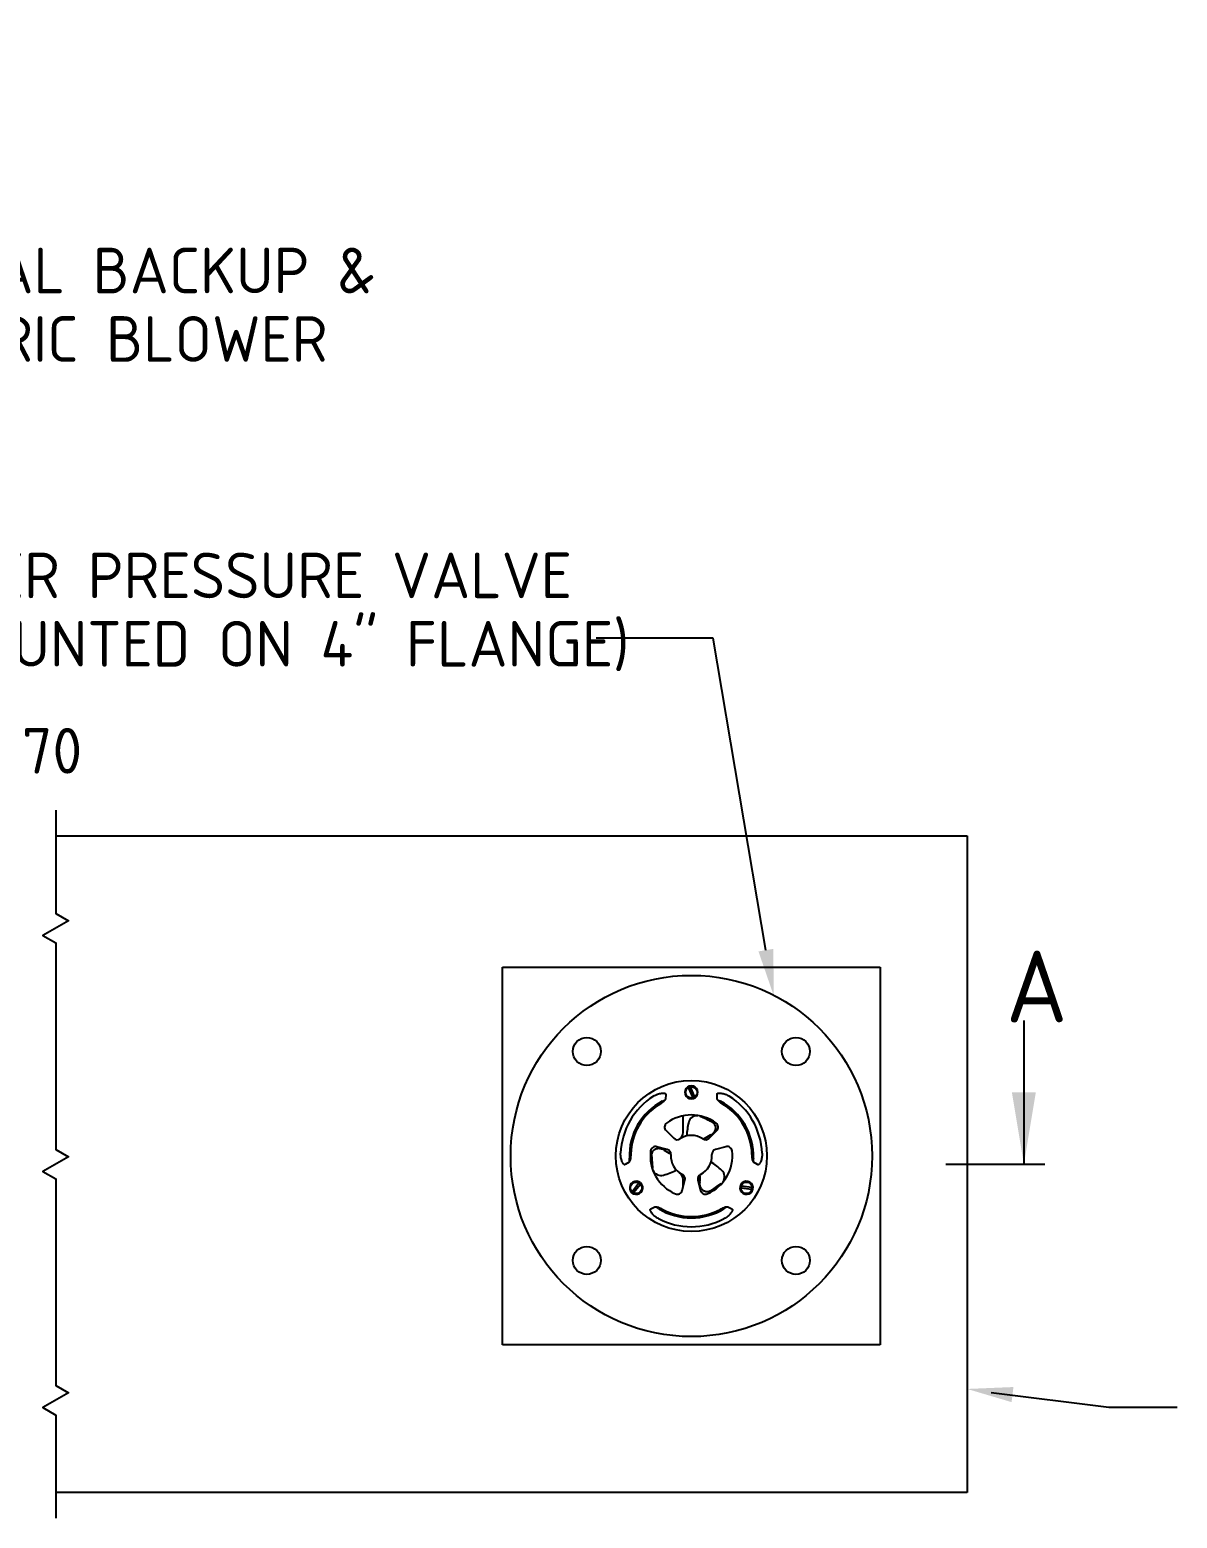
# Model space of a CAD drawing. Header units: millimetres. Extents: x 0 to 4637, y 0 to 3023.
# Drawn here: x 2006 to 2708, y 1608 to 2519 of the extents above; entities that cross this region are included whole.
import ezdxf
from ezdxf import colors
from ezdxf.entities.mleader import LeaderData, LeaderLine
from ezdxf.enums import TextEntityAlignment as Align
from ezdxf.lldxf.tags import DXFTag
from ezdxf.math import Vec2, Vec3

# ---------------------------------------------------------------- set-up
doc = ezdxf.new("R2010")
doc.units = ezdxf.units.MM
for name, color, linetype in [('Default', 7, 'Continuous'), ('INDICATOR_FAN', 7, 'Continuous'), ('M4_5_SCREW', 7, 'Continuous'), ('OP_VALVE_MOUNTIN', 7, 'Continuous'), ('OPV_FAN_COVER', 7, 'Continuous'), ('WALL_-1', 7, 'Continuous')]:
    doc.layers.add(name, color=color, linetype=linetype)
doc.styles.add('SEACAD_Solid_Edge_ISO', font='seiso.ttf')
doc.styles.get("Standard").update_dxf_attribs({"font": 'calibri.ttf'})
tags = doc.linetypes.add('CENTER2', pattern=[28.575, 19.05, -3.175, 3.175, -3.175]).pattern_tags.tags
tags[10:11] = [DXFTag(74, 4), DXFTag(75, 0), DXFTag(340, '0'), DXFTag(46, 0.0), DXFTag(50, 0.0), DXFTag(44, 0.0), DXFTag(45, 0.0)]
tags[8:9] = [DXFTag(74, 4), DXFTag(75, 0), DXFTag(340, '0'), DXFTag(46, 0.0), DXFTag(50, 0.0), DXFTag(44, 0.0), DXFTag(45, 0.0)]
tags[6:7] = [DXFTag(74, 4), DXFTag(75, 0), DXFTag(340, '0'), DXFTag(46, 0.0), DXFTag(50, 0.0), DXFTag(44, 0.0), DXFTag(45, 0.0)]
tags[4:5] = [DXFTag(74, 4), DXFTag(75, 0), DXFTag(340, '0'), DXFTag(46, 0.0), DXFTag(50, 0.0), DXFTag(44, 0.0), DXFTag(45, 0.0)]

# ---------------------------------------------------------------- blocks, each defined once
blk = doc.blocks.new('SE15')
at = {"color": 7, "linetype": 'Continuous', "style": 'SEACAD_Solid_Edge_ISO'}
blk.add_text('A', height=7, dxfattribs=at).set_placement((281.92, 236.37), align=Align.TOP_LEFT)
blk = doc.blocks.new('SEANNOT_GROUP20')
at = {"linetype": 'Continuous'}
blk.add_hatch(color=7, dxfattribs=at).paths.add_polyline_path([(570.91, 205.54), (572.08, 198.54), (573.24, 205.54)])
at = {"color": 7, "linetype": 'Continuous'}
blk.add_lwpolyline([(572.08, 212.54), (572.08, 198.54)], dxfattribs=at)

msp = doc.modelspace()

# ---------------------------------------------------------------- linework, layer by layer
at = {"color": 7, "linetype": 'CENTER2'}
msp.add_lwpolyline([(2021.8754, 2041.1), (2021.8754, 1977.9589), (2029.7235, 1973.4278), (2014.0272, 1964.3655), (2021.8754, 1959.8343), (2021.8754, 1833.5522), (2029.7235, 1829.0211), (2014.0272, 1819.9588), (2021.8754, 1815.4276), (2021.8754, 1689.1455), (2029.7235, 1684.6144), (2014.0272, 1675.5521), (2021.8754, 1671.0209), (2021.8754, 1607.8799)], dxfattribs=at)
at = {"layer": 'Default', "color": 7, "linetype": 'ByBlock', "lineweight": -2}
for p, q in [((2424.0196, 2146.3999), (2352.3177, 2146.3999)), ((2456.2375, 1955.4425), (2424.0196, 2146.3999)), ((2594.0234, 1684.8259), (2665.8899, 1675.9112)), ((2665.8899, 1675.9112), (2707.7522, 1675.9112))]:
    msp.add_line(p, q, dxfattribs=at)
at = {"layer": 'Default', "color": 7, "linetype": 'CENTER2'}
msp.add_line((2566.3275, 1824.4899), (2626.8003, 1824.4899), dxfattribs=at)
at = {"layer": 'Default', "color": 7, "linetype": 'CENTER2', "const_width": 0.00314}
msp.add_lwpolyline([(1259.3269, 1824.4899), (2566.3275, 1824.4899)], dxfattribs=at)
at = {"layer": 'Default', "color": 7, "linetype": 'Continuous'}
for points in [[(2460.824, 1956.2163), (2460.8805, 1927.9233), (2451.651, 1954.6687)], [(2606.442, 1678.9126), (2579.3187, 1686.9641), (2607.5871, 1688.1446)]]:
    msp.add_solid(points, dxfattribs=at)
at = {"layer": 'INDICATOR_FAN', "color": 7, "linetype": 'Continuous'}
for centre, radius, start, end in [((2460.9658, 1837.9719), 53.3843, 166.8605196, 175.9817373), ((2413.9993, 1849.0234), 5.1359, 82.7797786, 167.8160044), ((2397.008, 1828.3049), 34.5457, 37.0518095, 37.3148504), ((2432.3148, 1819.6425), 24.7066, 114.3305275, 125.3732994), ((2418.4711, 1818.3289), 34.5457, 157.0518095, 157.3148504), ((2408.3196, 1853.2366), 24.7066, 234.3305275, 245.6939559), ((2392.7721, 1781.6819), 53.3843, 46.8605196, 56.1638529), ((2392.0327, 1822.6845), 5.1359, 202.7797786, 287.8160044), ((2378.1216, 1868.8817), 53.3813, 286.8600886, 296.1050759), ((2391.2238, 1815.6592), 24.7066, 354.3305275, 5.5421588), ((2425.8262, 1816.8303), 5.1359, 322.7797786, 47.8160044), ((2416.379, 1841.9045), 34.5457, 277.0518095, 277.3148504)]:
    msp.add_arc(centre, radius, start, end, dxfattribs=at)
for centre, major_axis, ratio, start_param, end_param in [((2415.8548, 1853.3842), (-0.1703, -0.364), 0.34561256, 2.99635968, 3.14022488), ((2422.6795, 1850.1867), (-0.1707, -0.3638), 0.34476919, 2.91912793, 3.14155603), ((2421.9995, 1842.4842), (-0.1726, 0.3629), 0.09952379, 2.6590968, 4.23039242), ((2393.6958, 1832.8825), (-0.228, -0.3309), 0.09952379, 2.6590968, 4.23039242), ((2386.6852, 1829.6201), (0.4004, 0.0341), 0.34476919, 2.91912793, 3.14155604), ((2387.3284, 1822.111), (0.4003, 0.0345), 0.34561256, 2.99635968, 3.14022488), ((2416.1629, 1813.1716), (0.4006, -0.032), 0.09952379, 2.6590968, 4.23039242), ((2428.675, 1813.043), (-0.2301, 0.3295), 0.34561256, 2.99635968, 3.14022488), ((2422.4936, 1808.7314), (-0.2297, 0.3297), 0.34476919, 2.91912793, 3.14155608)]:
    msp.add_ellipse(centre, major_axis=major_axis, ratio=ratio, start_param=start_param, end_param=end_param, dxfattribs=at)
for points in [[(2422.8501, 1850.5504), (2422.4299, 1850.7482), (2420.1548, 1851.814), (2416.025, 1853.7477)], [(2423.4425, 1850.2116), (2423.2632, 1850.3294), (2423.0735, 1850.4352), (2422.8736, 1850.5286)], [(2386.2821, 1830.2684), (2386.2697, 1830.0542), (2386.273, 1829.8371), (2386.2921, 1829.6173)], [(2386.2849, 1829.586), (2386.3237, 1829.1232), (2386.5383, 1826.6201), (2386.9285, 1822.0767)], [(2422.7232, 1808.4018), (2423.1046, 1808.6669), (2425.1651, 1810.1042), (2428.9046, 1812.7139)]]:
    msp.add_open_spline(points, degree=3, dxfattribs=at)
for points, knots in [([(2422.9392, 1850.4486), (2423.1408, 1850.354), (2423.3324, 1850.2462), (2423.696, 1850.0053), (2423.8689, 1849.8711), (2424.3463, 1849.439), (2424.6113, 1849.1129), (2425.031, 1848.3841), (2425.1761, 1847.9981), (2425.2995, 1847.3877), (2425.3245, 1847.178), (2425.3415, 1846.7598), (2425.334, 1846.5498), (2425.2873, 1846.1274), (2425.2478, 1845.9138), (2425.1374, 1845.4902), (2425.0672, 1845.2822), (2424.8978, 1844.8734), (2424.7986, 1844.6726), (2424.5704, 1844.2784), (2424.442, 1844.0862), (2424.1631, 1843.7207), (2424.0119, 1843.546), (2423.6862, 1843.2123), (2423.5101, 1843.0522), (2422.9598, 1842.6085), (2422.5631, 1842.3582), (2422.1356, 1842.1547)], [0, 0, 0, 0, 0.0625, 0.0625, 0.125, 0.125, 0.25, 0.25, 0.375, 0.375, 0.4375, 0.4375, 0.5, 0.5, 0.5625, 0.5625, 0.625, 0.625, 0.6875, 0.6875, 0.75, 0.75, 0.8125, 0.8125, 0.875, 0.875, 1, 1, 1, 1]), ([(2424.4845, 1849.2441), (2424.457, 1849.2803), (2424.4288, 1849.3161), (2424.2668, 1849.5147), (2424.1179, 1849.6708), (2423.9567, 1849.8156), (2423.9552, 1849.8169), (2423.9537, 1849.8183)], [0.7989489757, 0.7989489757, 0.7989489757, 0.7989489757, 0.8125, 0.8125, 0.875, 0.875, 0.875591918, 0.875591918, 0.875591918, 0.875591918]), ([(2386.3285, 1829.7141), (2386.3097, 1829.936), (2386.3072, 1830.1558), (2386.334, 1830.5911), (2386.3638, 1830.808), (2386.4993, 1831.4374), (2386.6492, 1831.83), (2387.0705, 1832.5579), (2387.3323, 1832.8765), (2387.7992, 1833.2886), (2387.9683, 1833.4151), (2388.3219, 1833.639), (2388.5076, 1833.7375), (2388.8967, 1833.9082), (2389.1015, 1833.9808), (2389.5235, 1834.097), (2389.7388, 1834.1402), (2390.1775, 1834.1979), (2390.401, 1834.2123), (2390.8565, 1834.2119), (2391.0872, 1834.1967), (2391.5431, 1834.138), (2391.77, 1834.0944), (2392.2218, 1833.9792), (2392.4485, 1833.9067), (2393.1079, 1833.652), (2393.5231, 1833.4336), (2393.913, 1833.1651)], [0, 0, 0, 0, 0.0625, 0.0625, 0.125, 0.125, 0.25, 0.25, 0.375, 0.375, 0.4375, 0.4375, 0.5, 0.5, 0.5625, 0.5625, 0.625, 0.625, 0.6875, 0.6875, 0.75, 0.75, 0.8125, 0.8125, 0.875, 0.875, 1, 1, 1, 1]), ([(2386.599, 1831.6546), (2386.5814, 1831.6127), (2386.5645, 1831.5704), (2386.4735, 1831.3308), (2386.4128, 1831.1238), (2386.368, 1830.9118), (2386.3676, 1830.9098), (2386.3671, 1830.9078)], [0.7989489757, 0.7989489757, 0.7989489757, 0.7989489757, 0.8125, 0.8125, 0.875, 0.875, 0.875591918, 0.875591918, 0.875591918, 0.875591918]), ([(2422.5905, 1808.3756), (2422.4077, 1808.2483), (2422.2186, 1808.1362), (2421.8282, 1807.9418), (2421.6255, 1807.8592), (2421.0126, 1807.6618), (2420.5977, 1807.5954), (2419.7567, 1807.5963), (2419.3498, 1807.6636), (2418.7595, 1807.862), (2418.5654, 1807.9451), (2418.1947, 1808.1395), (2418.0166, 1808.251), (2417.6741, 1808.5026), (2417.5089, 1808.6436), (2417.1973, 1808.9511), (2417.0522, 1809.1159), (2416.7829, 1809.467), (2416.6586, 1809.6533), (2416.4313, 1810.048), (2416.3291, 1810.2554), (2416.152, 1810.6796), (2416.0763, 1810.8979), (2415.9502, 1811.3468), (2415.8996, 1811.5793), (2415.7904, 1812.2778), (2415.7721, 1812.7465), (2415.8096, 1813.2184)], [0, 0, 0, 0, 0.0625, 0.0625, 0.125, 0.125, 0.25, 0.25, 0.375, 0.375, 0.4375, 0.4375, 0.5, 0.5, 0.5625, 0.5625, 0.625, 0.625, 0.6875, 0.6875, 0.75, 0.75, 0.8125, 0.8125, 0.875, 0.875, 1, 1, 1, 1]), ([(2420.7747, 1807.6395), (2420.8198, 1807.6453), (2420.8649, 1807.6518), (2421.1179, 1807.6928), (2421.3275, 1807.7437), (2421.9397, 1807.9434), (2422.3275, 1808.1371), (2422.6925, 1808.3924)], [0.798948976, 0.798948976, 0.798948976, 0.798948976, 0.8125, 0.8125, 0.875, 0.875, 1, 1, 1, 1])]:
    msp.add_open_spline(points, degree=3, knots=knots, dxfattribs=at)
at = {"layer": 'M4_5_SCREW', "color": 7, "linetype": 'Continuous'}
for p, q in [((2408.8207, 1871.2107), (2408.7893, 1871.2864)), ((2408.8986, 1871.0224), (2408.8207, 1871.2107)), ((2408.8986, 1871.0224), (2411.2263, 1865.3963)), ((2409.9346, 1871.6715), (2409.9032, 1871.7473)), ((2410.0125, 1871.4832), (2409.9346, 1871.6715)), ((2410.0125, 1871.4832), (2412.3402, 1865.8572)), ((2411.2263, 1865.3963), (2411.3042, 1865.208)), ((2411.3042, 1865.208), (2411.3356, 1865.1323)), ((2412.3402, 1865.8572), (2412.4181, 1865.6689)), ((2412.4181, 1865.6689), (2412.4495, 1865.5931)), ((2374.5754, 1808.0019), (2378.2838, 1812.8308)), ((2378.2838, 1812.8308), (2378.4079, 1812.9924)), ((2378.4079, 1812.9924), (2378.4578, 1813.0574)), ((2379.2399, 1812.0966), (2379.364, 1812.2582)), ((2379.364, 1812.2582), (2379.4139, 1812.3232)), ((2374.4512, 1807.8403), (2374.4013, 1807.7753)), ((2374.5754, 1808.0019), (2374.4512, 1807.8403)), ((2375.4073, 1807.1061), (2375.3574, 1807.041)), ((2375.5314, 1807.2677), (2375.4073, 1807.1061)), ((2375.5314, 1807.2677), (2379.2399, 1812.0966)), ((2441.0322, 1809.8769), (2440.9509, 1809.8877)), ((2441.2342, 1809.8503), (2441.0322, 1809.8769)), ((2441.19, 1811.0721), (2441.1087, 1811.0828)), ((2441.392, 1811.0454), (2441.19, 1811.0721)), ((2447.2704, 1809.0531), (2441.2342, 1809.8503)), ((2447.4282, 1810.2482), (2441.392, 1811.0454)), ((2447.2704, 1809.0531), (2447.4724, 1809.0264)), ((2447.4282, 1810.2482), (2447.6302, 1810.2215)), ((2447.4724, 1809.0264), (2447.5537, 1809.0157)), ((2447.6302, 1810.2215), (2447.7115, 1810.2108))]:
    msp.add_line(p, q, dxfattribs=at)
for centre in [(2410.6194, 1868.4398), (2376.9076, 1810.0492), (2444.3312, 1810.0492)]:
    msp.add_circle(centre, 3.516, dxfattribs=at)
for centre, start, end in [((2410.6194, 1868.4398), 102.2173561, 122.7363566), ((2410.6194, 1868.4398), 282.2173561, 302.7363566), ((2376.9076, 1810.0492), 42.2173561, 62.7363566), ((2376.9076, 1810.0492), 222.2173561, 242.7363566), ((2444.3312, 1810.0492), 162.2173561, 182.7363566), ((2444.3312, 1810.0492), 342.2173561, 2.7363566)]:
    msp.add_arc(centre, 3.3842, start, end, dxfattribs=at)
at = {"layer": 'OP_VALVE_MOUNTIN', "color": 7, "linetype": 'Continuous'}
for p, q in [((2405.5966, 1843.9398), (2405.5966, 1854.1196)), ((2405.5966, 1810.7673), (2405.5966, 1815.0857)), ((2415.6422, 1815.0857), (2415.6422, 1810.7673))]:
    msp.add_line(p, q, dxfattribs=at)
for centre, radius in [((2410.6194, 1829.5128), 110.5025), ((2346.6887, 1893.4427), 8.5388), ((2474.5501, 1893.4427), 8.5388), ((2346.6887, 1765.5812), 8.5388), ((2474.5501, 1765.5812), 8.5388)]:
    msp.add_circle(centre, radius, dxfattribs=at)
for centre, start, end in [((2400.5737, 1843.9398), 304.8499046, 0), ((2400.5737, 1815.0857), 0, 55.1500954), ((2420.6651, 1815.0857), 165.4856609, 180)]:
    msp.add_arc(centre, 5.0228, start, end, dxfattribs=at)
at = {"layer": 'OPV_FAN_COVER', "color": 7, "linetype": 'Continuous'}
for p, q in [((2394.9409, 1867.2143), (2394.7784, 1864.3526)), ((2426.4604, 1864.3526), (2426.2979, 1867.2143)), ((2395.138, 1844.9942), (2399.8174, 1840.3148)), ((2421.4214, 1840.3148), (2426.1008, 1844.9942)), ((2395.8636, 1833.4666), (2389.4714, 1835.1794)), ((2431.7674, 1835.1794), (2425.3752, 1833.4666)), ((2372.5267, 1825.8115), (2370.1296, 1824.2399)), ((2451.1092, 1824.2399), (2448.7121, 1825.8115)), ((2404.9528, 1808.3647), (2406.6656, 1814.7569)), ((2414.5732, 1814.7569), (2416.286, 1808.3647)), ((2385.8081, 1797.084), (2388.3677, 1798.3742)), ((2432.8711, 1798.3742), (2435.4307, 1797.084))]:
    msp.add_line(p, q, dxfattribs=at)
msp.add_circle((2410.6194, 1829.5128), 46.2101, dxfattribs=at)
for centre, radius, start, end in [((2410.6194, 1868.4398), 4.0183, 307.2273098, 232.7726902), ((2410.6194, 1829.5128), 43.2851, 122.3438825, 177.6561175), ((2410.6194, 1829.5128), 37.9399, 118.0244079, 181.9755921), ((2410.6194, 1829.5128), 37.0692, 121.7741726, 178.2258274), ((2410.6194, 1868.4398), 4.0183, 232.7726902, 307.2273098), ((2410.6194, 1829.5128), 37.9399, 358.0244079, 61.9755921), ((2410.6194, 1829.5128), 37.0692, 1.7741726, 58.2258274), ((2410.6194, 1829.5128), 43.2851, 2.3438825, 57.6561175), ((2397.269, 1847.1252), 3.0137, 127.1625202, 225), ((2410.6194, 1829.5128), 25.1142, 52.8374798, 127.1625202), ((2423.9698, 1847.1252), 3.0137, 315, 52.8374798), ((2401.9484, 1842.4458), 3.0137, 225, 303.8400631), ((2410.6194, 1829.5128), 12.5571, 56.1599369, 123.8400631), ((2419.2904, 1842.4458), 3.0137, 236.1599369, 315), ((2410.6194, 1829.5128), 25.1142, 172.8374798, 247.1625202), ((2388.6914, 1832.2683), 3.0137, 75, 172.8374798), ((2395.0835, 1830.5556), 3.0137, 356.1599369, 75), ((2410.6194, 1829.5128), 25.1142, 292.8374798, 7.1625202), ((2426.1553, 1830.5556), 3.0137, 105, 183.8400631), ((2432.5474, 1832.2683), 3.0137, 7.1625202, 105), ((2410.6194, 1829.5128), 12.5571, 176.1599369, 243.8400631), ((2410.6194, 1829.5128), 12.5571, 296.1599369, 3.8400631), ((2376.9076, 1810.0492), 4.0183, 67.2273098, 352.7726902), ((2376.9076, 1810.0492), 4.0183, 352.7726902, 67.2273098), ((2403.7546, 1815.5369), 3.0137, 345, 63.8400631), ((2417.4842, 1815.5369), 3.0137, 116.1599369, 195), ((2444.3312, 1810.0492), 4.0183, 112.7726902, 187.2273098), ((2444.3312, 1810.0492), 4.0183, 187.2273098, 112.7726902), ((2402.0418, 1809.1447), 3.0137, 247.1625202, 345), ((2419.197, 1809.1447), 3.0137, 195, 292.8374798), ((2410.6194, 1829.5128), 37.9399, 238.0244079, 301.9755921), ((2410.6194, 1829.5128), 37.0692, 241.7741726, 298.2258274), ((2410.6194, 1829.5128), 43.2851, 242.3438825, 297.6561175)]:
    msp.add_arc(centre, radius, start, end, dxfattribs=at)
for points, knots in [([(2387.4619, 1866.0823), (2387.8655, 1866.3379), (2388.2773, 1866.5667), (2388.9057, 1866.8752), (2389.1166, 1866.972), (2389.534, 1867.151), (2389.7414, 1867.2337), (2390.3602, 1867.4632), (2390.7714, 1867.5919), (2391.56, 1867.796), (2391.9391, 1867.8724), (2392.4831, 1867.9499), (2392.6612, 1867.9696), (2393.0036, 1867.9956), (2393.1677, 1868.002), (2393.6376, 1868.0016), (2393.9226, 1867.9751), (2394.4116, 1867.8623), (2394.6087, 1867.7781), (2394.8135, 1867.6018), (2394.8657, 1867.5347), (2394.9321, 1867.3863), (2394.9468, 1867.3046), (2394.9409, 1867.2143)], [0, 0, 0, 0, 0.125, 0.125, 0.1875, 0.1875, 0.25, 0.25, 0.375, 0.375, 0.5, 0.5, 0.5625, 0.5625, 0.625, 0.625, 0.75, 0.75, 0.875, 0.875, 0.9375, 0.9375, 1, 1, 1, 1]), ([(2426.2979, 1867.2143), (2426.2861, 1867.3951), (2426.3558, 1867.5413), (2426.5601, 1867.7182), (2426.6448, 1867.7692), (2426.8393, 1867.8553), (2426.9496, 1867.8906), (2427.1937, 1867.9469), (2427.3276, 1867.9677), (2427.6103, 1867.9951), (2427.7598, 1868.0018), (2428.0733, 1868.002), (2428.2374, 1867.9955), (2428.579, 1867.9694), (2428.7575, 1867.9497), (2429.3043, 1867.8716), (2429.6846, 1867.7948), (2430.4743, 1867.5899), (2430.8866, 1867.4605), (2431.7094, 1867.1549), (2432.1233, 1866.9781), (2432.7479, 1866.6716), (2432.9582, 1866.5617), (2433.3729, 1866.3302), (2433.5767, 1866.209), (2433.7769, 1866.0823)], [0, 0, 0, 0, 0.125, 0.125, 0.1875, 0.1875, 0.25, 0.25, 0.3125, 0.3125, 0.375, 0.375, 0.4375, 0.4375, 0.5, 0.5, 0.625, 0.625, 0.75, 0.75, 0.875, 0.875, 0.9375, 0.9375, 1, 1, 1, 1]), ([(2394.7784, 1864.3526), (2394.7735, 1864.25), (2394.7435, 1864.1394), (2394.6346, 1863.9021), (2394.5544, 1863.7737), (2394.3502, 1863.5076), (2394.2272, 1863.3702), (2393.943, 1863.0863), (2393.7811, 1862.9392), (2393.2607, 1862.4985), (2392.8573, 1862.1961), (2392.0085, 1861.6039), (2391.5547, 1861.3081), (2391.0998, 1861.0264)], [0, 0, 0, 0, 0.125, 0.125, 0.25, 0.25, 0.375, 0.375, 0.5, 0.5, 0.75, 0.75, 1, 1, 1, 1]), ([(2392.7934, 1863.0041), (2393.2332, 1863.2381), (2393.6805, 1863.4436), (2394.2708, 1863.6789), (2394.4079, 1863.731), (2394.5448, 1863.7807)], [0, 0, 0, 0, 0.125, 0.125, 0.162513044, 0.162513044, 0.162513044, 0.162513044]), ([(2430.139, 1861.0264), (2429.684, 1861.3082), (2429.241, 1861.5967), (2428.5993, 1862.044), (2428.3913, 1862.1944), (2427.9984, 1862.4915), (2427.812, 1862.6394), (2427.4626, 1862.9348), (2427.3005, 1863.0818), (2427.0162, 1863.3654), (2426.8921, 1863.5033), (2426.6853, 1863.7722), (2426.6059, 1863.8991), (2426.496, 1864.1373), (2426.4653, 1864.2497), (2426.4604, 1864.3526)], [0, 0, 0, 0, 0.25, 0.25, 0.375, 0.375, 0.5, 0.5, 0.625, 0.625, 0.75, 0.75, 0.875, 0.875, 1, 1, 1, 1]), ([(2426.7654, 1863.7547), (2426.876, 1863.7138), (2426.9867, 1863.6714), (2427.3225, 1863.5377), (2427.548, 1863.4412), (2427.9999, 1863.2328), (2428.2255, 1863.1211), (2428.4454, 1863.0041)], [0.844234396, 0.844234396, 0.844234396, 0.844234396, 0.875, 0.875, 0.9375, 0.9375, 1, 1, 1, 1]), ([(2370.1296, 1824.2399), (2369.979, 1824.1394), (2369.8175, 1824.1266), (2369.5622, 1824.2151), (2369.4756, 1824.2629), (2369.3039, 1824.3883), (2369.2181, 1824.4662), (2369.0473, 1824.6495), (2368.9623, 1824.755), (2368.7972, 1824.9862), (2368.7167, 1825.1123), (2368.5598, 1825.3837), (2368.4834, 1825.529), (2368.3352, 1825.8379), (2368.263, 1826.0023), (2368.0572, 1826.5149), (2367.9336, 1826.8827), (2367.7162, 1827.669), (2367.6221, 1828.0908), (2367.4754, 1828.9562), (2367.4215, 1829.403), (2367.3746, 1830.0972), (2367.3647, 1830.3343), (2367.3579, 1830.8091), (2367.3608, 1831.0462), (2367.3705, 1831.283)], [0, 0, 0, 0, 0.125, 0.125, 0.1875, 0.1875, 0.25, 0.25, 0.3125, 0.3125, 0.375, 0.375, 0.4375, 0.4375, 0.5, 0.5, 0.625, 0.625, 0.75, 0.75, 0.875, 0.875, 0.9375, 0.9375, 1, 1, 1, 1]), ([(2373.568, 1830.6604), (2373.5514, 1830.1254), (2373.5231, 1829.5975), (2373.4565, 1828.8182), (2373.4303, 1828.5629), (2373.3694, 1828.0741), (2373.3346, 1827.8387), (2373.2534, 1827.3883), (2373.2072, 1827.1745), (2373.1038, 1826.7864), (2373.0463, 1826.61), (2372.9169, 1826.2965), (2372.8467, 1826.1643), (2372.6954, 1825.95), (2372.6133, 1825.8673), (2372.5267, 1825.8115)], [0, 0, 0, 0, 0.25, 0.25, 0.375, 0.375, 0.5, 0.5, 0.625, 0.625, 0.75, 0.75, 0.875, 0.875, 1, 1, 1, 1]), ([(2448.7121, 1825.8115), (2448.6257, 1825.8671), (2448.5449, 1825.9483), (2448.3938, 1826.1613), (2448.3228, 1826.295), (2448.1944, 1826.6049), (2448.1369, 1826.7801), (2448.0331, 1827.1682), (2447.9867, 1827.3819), (2447.8653, 1828.053), (2447.8051, 1828.5535), (2447.7166, 1829.5847), (2447.6874, 1830.1256), (2447.6708, 1830.6604)], [0, 0, 0, 0, 0.125, 0.125, 0.25, 0.25, 0.375, 0.375, 0.5, 0.5, 0.75, 0.75, 1, 1, 1, 1]), ([(2453.8683, 1831.283), (2453.8878, 1830.8056), (2453.8801, 1830.3346), (2453.8331, 1829.6362), (2453.8114, 1829.4051), (2453.7578, 1828.9542), (2453.7257, 1828.7331), (2453.6151, 1828.0825), (2453.5209, 1827.6621), (2453.3034, 1826.8771), (2453.18, 1826.5106), (2452.9751, 1826.0006), (2452.9031, 1825.8366), (2452.7544, 1825.5271), (2452.6779, 1825.3817), (2452.4426, 1824.975), (2452.2772, 1824.7415), (2451.935, 1824.3744), (2451.7635, 1824.2458), (2451.5084, 1824.1566), (2451.4242, 1824.1449), (2451.2625, 1824.1616), (2451.1844, 1824.1897), (2451.1092, 1824.2399)], [0, 0, 0, 0, 0.125, 0.125, 0.1875, 0.1875, 0.25, 0.25, 0.375, 0.375, 0.5, 0.5, 0.5625, 0.5625, 0.625, 0.625, 0.75, 0.75, 0.875, 0.875, 0.9375, 0.9375, 1, 1, 1, 1]), ([(2372.8921, 1826.3746), (2372.8721, 1826.4908), (2372.8535, 1826.6079), (2372.8014, 1826.9656), (2372.7722, 1827.2091), (2372.7267, 1827.7047), (2372.7107, 1827.9559), (2372.7021, 1828.2048)], [0.844234396, 0.844234396, 0.844234396, 0.844234396, 0.875, 0.875, 0.9375, 0.9375, 1, 1, 1, 1]), ([(2448.5367, 1828.2048), (2448.5196, 1827.707), (2448.4738, 1827.2169), (2448.3824, 1826.588), (2448.359, 1826.4432), (2448.3336, 1826.2998)], [0, 0, 0, 0, 0.125, 0.125, 0.162513044, 0.162513044, 0.162513044, 0.162513044]), ([(2390.528, 1791.173), (2390.1027, 1791.3959), (2389.7009, 1791.6372), (2389.127, 1792.0217), (2388.9406, 1792.1537), (2388.577, 1792.425), (2388.399, 1792.565), (2387.8872, 1792.9887), (2387.5744, 1793.2761), (2387.0008, 1793.8586), (2386.7403, 1794.154), (2386.2895, 1794.7284), (2386.0962, 1795.0101), (2385.8591, 1795.4205), (2385.7889, 1795.5556), (2385.6709, 1795.8146), (2385.6227, 1795.9392), (2385.5495, 1796.1771), (2385.5245, 1796.2905), (2385.501, 1796.5039), (2385.5028, 1796.6024), (2385.5359, 1796.7785), (2385.5671, 1796.8565), (2385.6626, 1796.9895), (2385.727, 1797.0439), (2385.8081, 1797.084)], [0, 0, 0, 0, 0.125, 0.125, 0.1875, 0.1875, 0.25, 0.25, 0.375, 0.375, 0.5, 0.5, 0.625, 0.625, 0.6875, 0.6875, 0.75, 0.75, 0.8125, 0.8125, 0.875, 0.875, 0.9375, 0.9375, 1, 1, 1, 1]), ([(2388.3677, 1798.3742), (2388.459, 1798.4211), (2388.5696, 1798.4504), (2388.8294, 1798.4749), (2388.9806, 1798.4696), (2389.3129, 1798.4259), (2389.4932, 1798.3881), (2389.8809, 1798.2842), (2390.089, 1798.2176), (2390.7304, 1797.9875), (2391.1937, 1797.7896), (2392.1304, 1797.351), (2392.6114, 1797.1071), (2393.0876, 1796.8515)], [0, 0, 0, 0, 0.125, 0.125, 0.25, 0.25, 0.375, 0.375, 0.5, 0.5, 0.75, 0.75, 1, 1, 1, 1]), ([(2390.528, 1797.3293), (2390.1016, 1797.5956), (2389.7005, 1797.8805), (2389.2168, 1798.262), (2389.1155, 1798.3443), (2389.0156, 1798.4277)], [0, 0, 0, 0, 0.125, 0.125, 0.158768616, 0.158768616, 0.158768616, 0.158768616]), ([(2428.1512, 1796.8515), (2428.6282, 1797.1075), (2429.1014, 1797.3476), (2429.8069, 1797.6781), (2430.0422, 1797.7835), (2430.4966, 1797.9752), (2430.7175, 1798.0624), (2431.1462, 1798.2164), (2431.3553, 1798.2834), (2431.7421, 1798.3873), (2431.9219, 1798.4252), (2432.2532, 1798.4692), (2432.4059, 1798.475), (2432.6682, 1798.4508), (2432.7795, 1798.4213), (2432.8711, 1798.3742)], [0, 0, 0, 0, 0.25, 0.25, 0.375, 0.375, 0.5, 0.5, 0.625, 0.625, 0.75, 0.75, 0.875, 0.875, 1, 1, 1, 1]), ([(2432.1641, 1798.3786), (2432.0859, 1798.314), (2432.0066, 1798.25), (2431.7362, 1798.0364), (2431.54, 1797.8894), (2431.1337, 1797.6022), (2430.9241, 1797.4625), (2430.7108, 1797.3293)], [0.848566431, 0.848566431, 0.848566431, 0.848566431, 0.875, 0.875, 0.9375, 0.9375, 1, 1, 1, 1]), ([(2435.4307, 1797.084), (2435.593, 1797.0038), (2435.6848, 1796.8705), (2435.7358, 1796.6053), (2435.7378, 1796.5065), (2435.7151, 1796.2952), (2435.6906, 1796.1821), (2435.6174, 1795.9427), (2435.5686, 1795.8164), (2435.4511, 1795.558), (2435.3823, 1795.4253), (2435.2259, 1795.1539), (2435.1383, 1795.0152), (2434.9451, 1794.7325), (2434.8389, 1794.5879), (2434.4983, 1794.1536), (2434.2418, 1793.8628), (2433.6701, 1793.2816), (2433.3522, 1792.9894), (2432.6767, 1792.4298), (2432.317, 1792.1598), (2431.5473, 1791.6429), (2431.1356, 1791.3956), (2430.7108, 1791.173)], [0, 0, 0, 0, 0.125, 0.125, 0.1875, 0.1875, 0.25, 0.25, 0.3125, 0.3125, 0.375, 0.375, 0.4375, 0.4375, 0.5, 0.5, 0.625, 0.625, 0.75, 0.75, 0.875, 0.875, 1, 1, 1, 1])]:
    msp.add_open_spline(points, degree=3, knots=knots, dxfattribs=at)
at = {"layer": 'WALL_-1', "color": 7, "linetype": 'Continuous'}
for p, q in [((2021.8754, 2025.4036), (2579.3187, 2025.4036)), ((2579.3187, 2025.4036), (2579.3187, 1623.5762)), ((2295.094, 1713.9874), (2295.094, 1945.0381)), ((2295.094, 1945.0381), (2526.1448, 1945.0381)), ((2526.1448, 1945.0381), (2526.1448, 1713.9874)), ((2526.1448, 1713.9874), (2295.094, 1713.9874)), ((2579.3187, 1623.5762), (2021.8754, 1623.5762))]:
    msp.add_line(p, q, dxfattribs=at)

# ---------------------------------------------------------------- block references
at = {"layer": 'Default', "xscale": 6.278552465, "yscale": 6.278552465, "zscale": 6.278552465}
for name, p in [('SE15', (832.9417, 471.1334)), ('SEANNOT_GROUP20', (-977.85, 577.9345))]:
    msp.add_blockref(name, p, dxfattribs=at)

# ---------------------------------------------------------------- texts
at = {"layer": 'Default', "color": 7, "linetype": 'Continuous', "char_height": 27.908166, "attachment_point": 1}
for s, insert in [('{\\pxsm0.9;\\fSolid Edge ANSI|b0||i0||c0|p34;\\W1.;OVER PRESSURE VALVE\\P(MOUNTED ON 4" FLANGE)\\P}', (1936.5329, 2198.6729)), ('\\pxsm0.9;{\\fSolid Edge ANSI|b0|i0|c0|p34;Min 70}', (1930.5513, 2091.3812))]:
    msp.add_mtext(s, dxfattribs=dict(at, insert=insert))

# ---------------------------------------------------------------- leaders
at = {"layer": 'Default', "color": 7, "linetype": 'Continuous'}
ml = msp.add_multileader_mtext('Standard', dxfattribs=at)
ml.set_content('{\\pxsm0.9;\\fSolid Edge ANSI|b0||i0||c0|p34;\\W1.;MANUAL BACKUP &\\PELECTRIC BLOWER\\P}', color=256)
ml.set_leader_properties()
ml.build(insert=Vec2(0, 0))
ml.multileader.update_dxf_attribs({"dogleg_length": 41.8622, "arrow_head_size": 27.9082})
ctx = ml.context
ctx.base_point, ctx.char_height, ctx.arrow_head_size, ctx.landing_gap_size, ctx.plane_origin, ctx.plane_x_axis = Vec3(1878.8447, 2371.1322), 27.908166, 27.9082, 9.7679, Vec3(804.7265, 551.3132), Vec3(0.15927238, 0)
notes = []
notes.append((ctx, [(0, (1, 1, 0), (1836.9825, 2371.1322), (1, 0), 41.8622, [(0, [(1772.1591, 2518.5297)], 0, [])])]))
ctx.mtext.insert = Vec3(1888.6126, 2385.1953)
for ctx, leaders in notes:
    for number, flags, end, landing, length, lines in leaders:
        leader = LeaderData()
        leader.index, (leader.has_last_leader_line, leader.has_dogleg_vector, leader.attachment_direction) = number, flags
        leader.last_leader_point, leader.dogleg_vector, leader.dogleg_length = Vec3(end), Vec3(landing), length
        for number, points, colour, breaks in lines:
            line = LeaderLine()
            line.index, line.vertices, line.color, line.breaks = number, Vec3.list(points), colors.encode_raw_color(colour), breaks
            leader.lines.append(line)
        ctx.leaders.append(leader)

doc.saveas('drawing.dxf')
